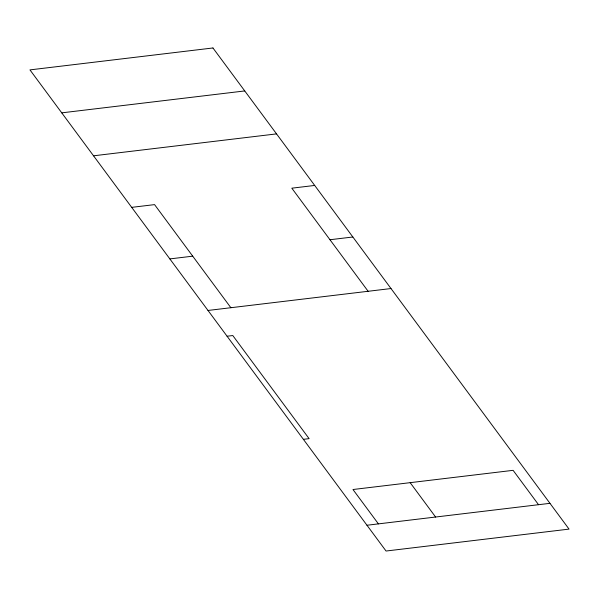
<?xml version="1.0" encoding="UTF-8"?>
<svg xmlns="http://www.w3.org/2000/svg" width="599" height="599" viewBox="0 0 599 599"><rect width="100%" height="100%" fill="white"/><g stroke="black" fill="none" stroke-linecap="round" stroke-linejoin="round"><path stroke-width="0.9" d="M61.742 112.852L244.744 90.936M93.541 155.807L276.536 133.891M131.69 207.359L154.564 204.618L230.877 307.721M314.692 185.443L291.818 188.183L368.123 291.279M169.846 258.91L192.721 256.17M329.974 239.735L352.848 236.994M208.003 310.454L390.997 288.546M227.073 336.234L232.794 335.545L309.099 438.648L303.386 439.337M366.97 525.248L549.972 503.332M538.538 504.702L513.103 470.335L352.976 489.518L378.411 523.878M410.165 482.667L435.6 517.034M212.952 47.972L29.95 69.888L386.048 551.028L569.05 529.112L212.952 47.972"/></g></svg>
